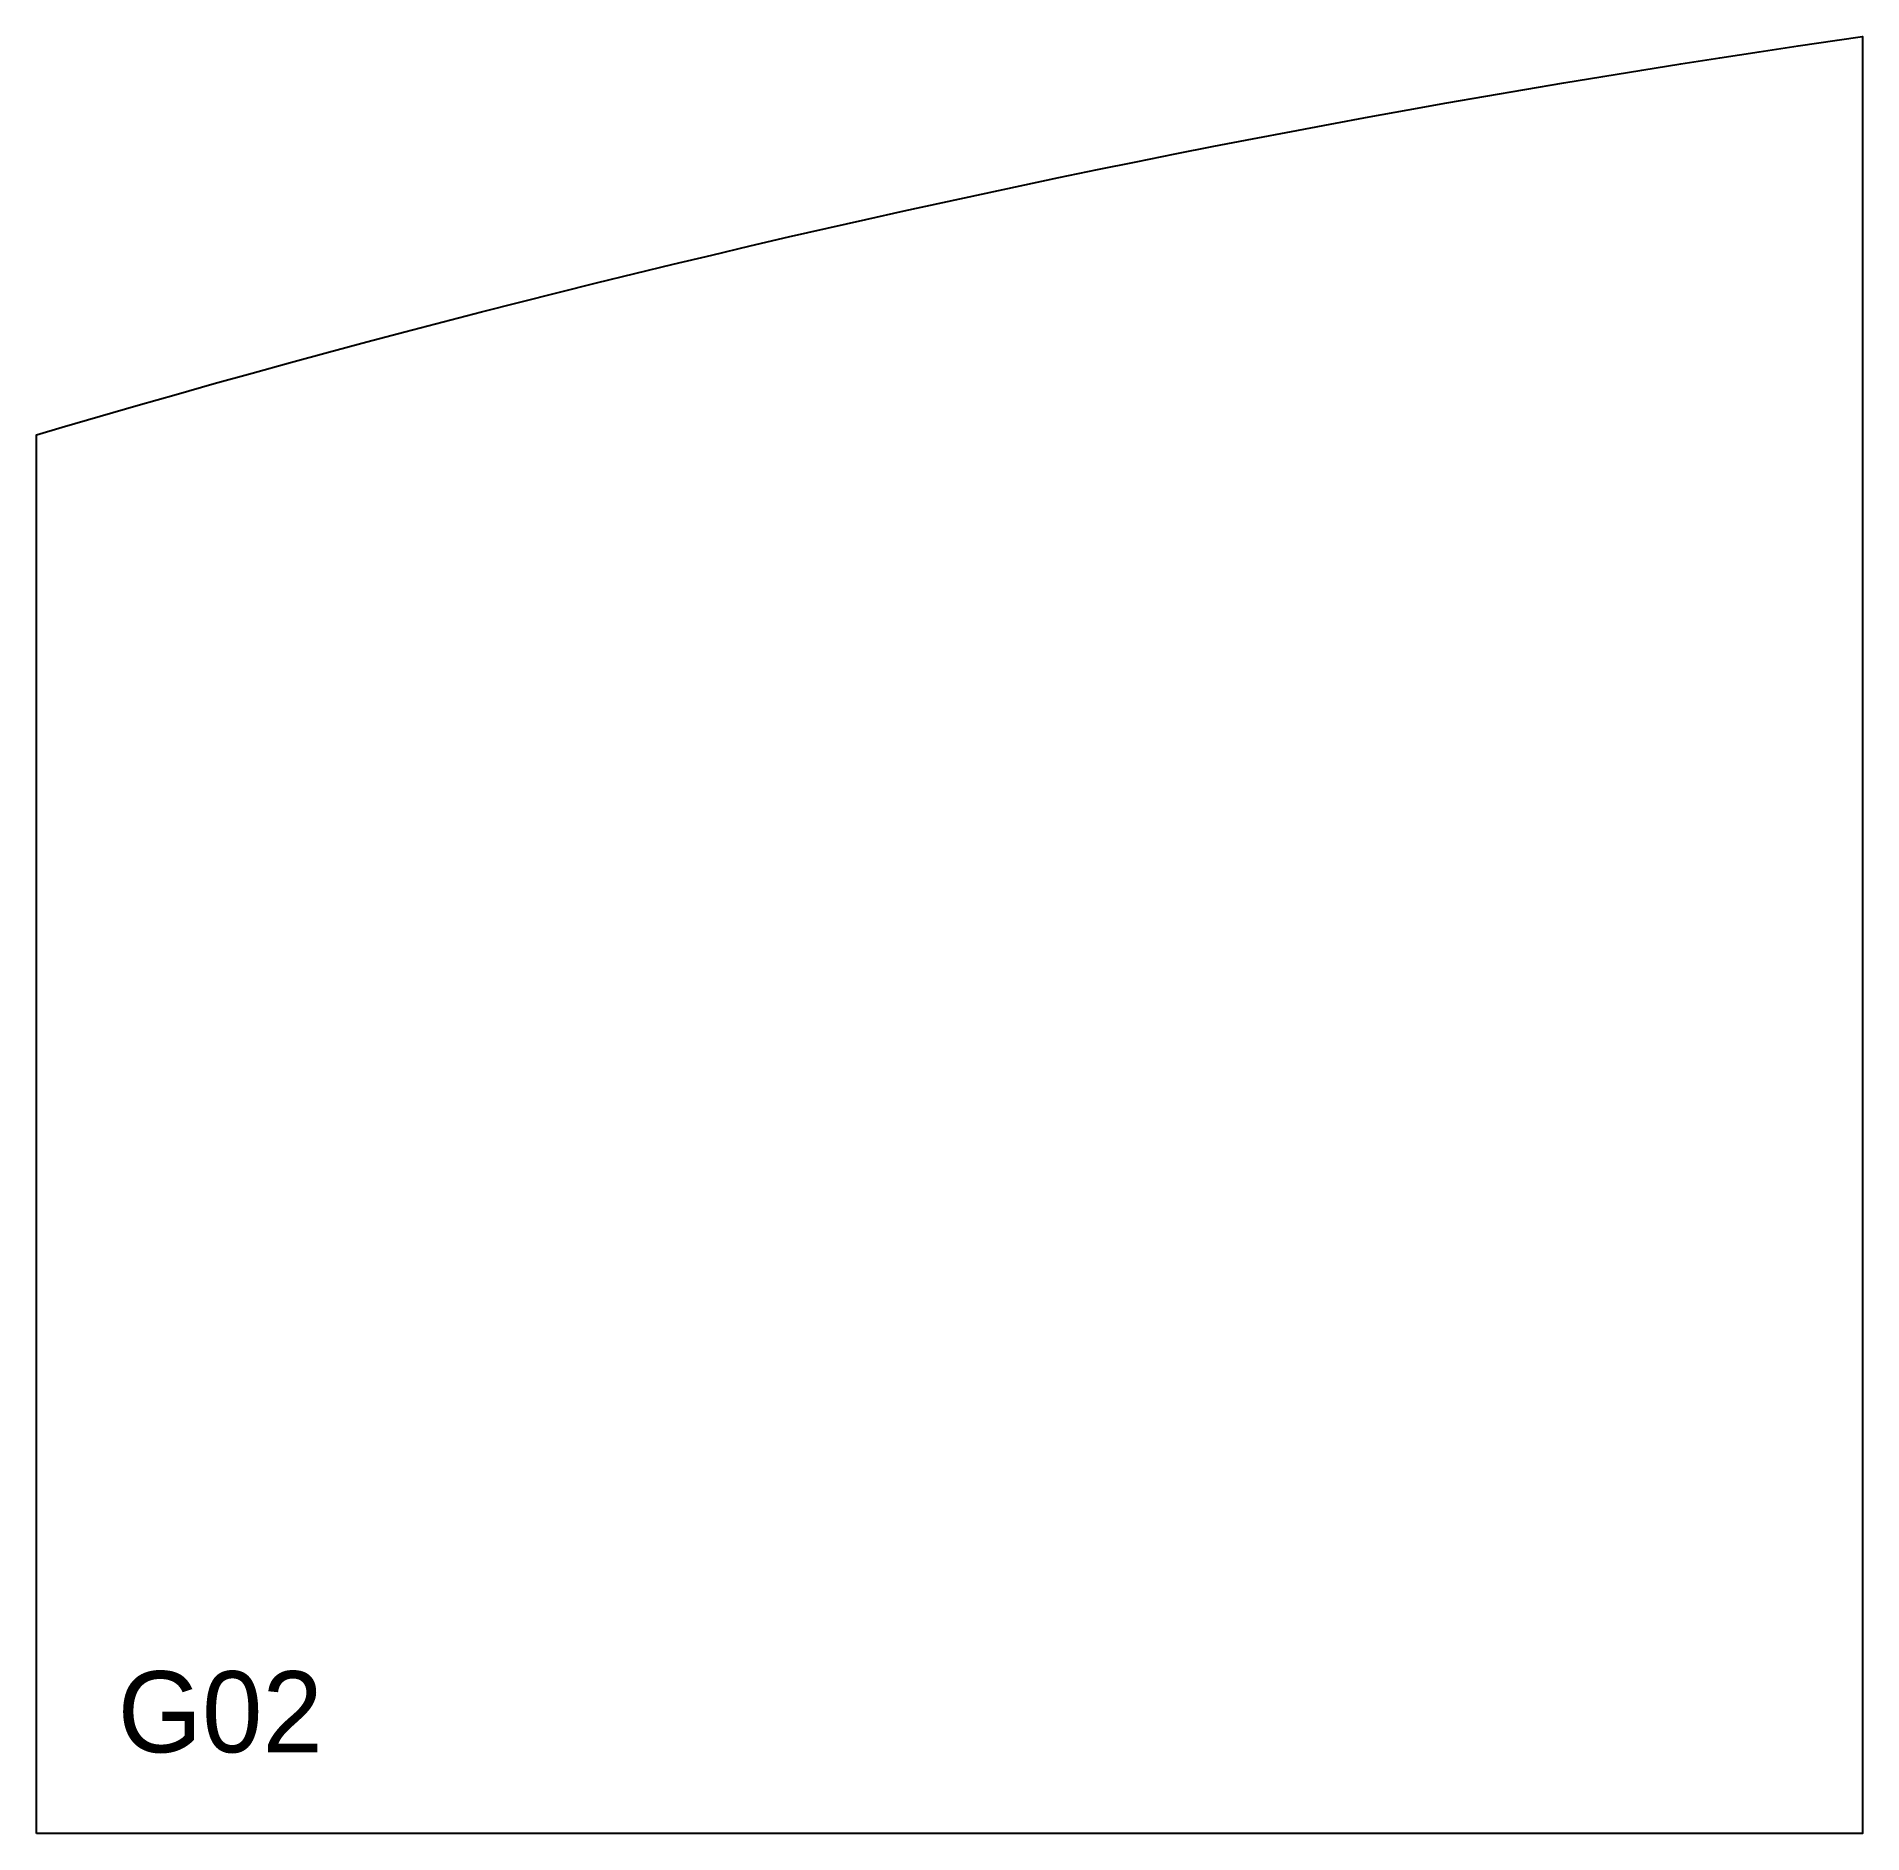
# Model space of a CAD drawing. Header units: millimetres. Extents: x 0 to 900, y 0 to 886.
import ezdxf

# ---------------------------------------------------------------- set-up
doc = ezdxf.new("R2010")
doc.units = ezdxf.units.MM
doc.layers.add('CUT', color=1, linetype='Continuous')
doc.layers.add('ID', color=3, linetype='Continuous')

msp = doc.modelspace()

# ---------------------------------------------------------------- linework, layer by layer
at = {"layer": 'CUT'}
msp.add_lwpolyline([(0, 0), (0, 689.53), (12.7, 693.28), (31.4, 698.73), (50.12, 704.13), (68.85, 709.47), (87.61, 714.75), (106.37, 719.98), (125.16, 725.15), (143.96, 730.25), (162.77, 735.31), (181.6, 740.3), (200.45, 745.24), (219.31, 750.12), (238.19, 754.94), (257.08, 759.7), (275.98, 764.4), (294.9, 769.05), (313.83, 773.64), (332.78, 778.17), (351.74, 782.64), (370.72, 787.06), (389.71, 791.41), (408.71, 795.71), (427.72, 799.95), (446.75, 804.13), (465.79, 808.25), (484.84, 812.32), (503.91, 816.32), (522.99, 820.27), (542.08, 824.16), (561.18, 827.99), (580.29, 831.76), (599.41, 835.47), (618.55, 839.12), (637.7, 842.72), (656.85, 846.26), (676.02, 849.73), (695.2, 853.15), (714.39, 856.51), (733.59, 859.81), (752.8, 863.06), (772.02, 866.24), (791.25, 869.36), (810.49, 872.43), (829.74, 875.44), (849, 878.38), (868.26, 881.27), (887.54, 884.1), (900, 885.89), (900, 0), (0, 0)], close=True, dxfattribs=at)

# ---------------------------------------------------------------- texts
at = {"layer": 'ID'}
msp.add_text('G02', height=40, dxfattribs=at).set_placement((40, 40))

doc.saveas('drawing.dxf')
